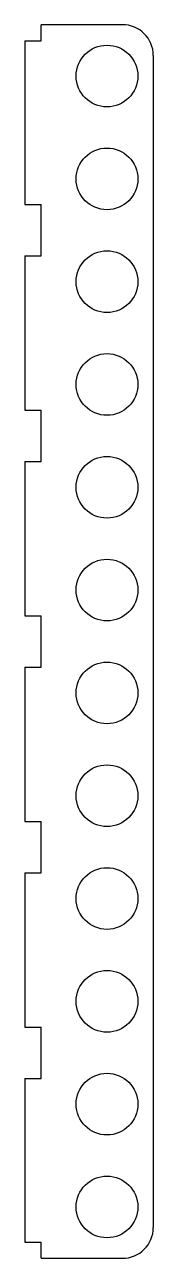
# Model space of a CAD drawing. Extents: x -0.49 to 0.49, y -4.92 to 4.53.
import ezdxf

# ---------------------------------------------------------------- set-up
doc = ezdxf.new("R2010")
doc.units = 0
doc.header["$MEASUREMENT"] = 0
doc.layers.add('VISIBLE', color=7, linetype='CONTINUOUS')

msp = doc.modelspace()

# ---------------------------------------------------------------- linework, layer by layer
at = {"layer": 'VISIBLE'}
for p, q in [((0.2559, 4.5276, 0.125), (-0.3671, 4.5276, 0.125)), ((-0.3671, 4.4026, 0.125), (-0.3671, 4.5276, 0.125)), ((-0.4921, 4.4026, 0.125), (-0.3671, 4.4026, 0.125)), ((-0.4921, 4.4026, 0.125), (-0.4921, 3.1496, 0.125)), ((0.4921, 4.2913, 0.125), (0.4921, -4.685, 0.125)), ((-0.4921, 3.1496, 0.125), (-0.3671, 3.1496, 0.125)), ((-0.3671, 2.7559, 0.125), (-0.3671, 3.1496, 0.125)), ((-0.4921, 2.7559, 0.125), (-0.3671, 2.7559, 0.125)), ((-0.4921, 2.7559, 0.125), (-0.4921, 1.5748, 0.125)), ((-0.4921, 1.5748, 0.125), (-0.3671, 1.5748, 0.125)), ((-0.3671, 1.1811, 0.125), (-0.3671, 1.5748, 0.125)), ((-0.4921, 1.1811, 0.125), (-0.3671, 1.1811, 0.125)), ((-0.4921, 1.1811, 0.125), (-0.4921, 0, 0.125)), ((-0.4921, 0, 0.125), (-0.3671, 0, 0.125)), ((-0.3671, -0.3937, 0.125), (-0.3671, 0, 0.125)), ((-0.4921, -0.3937, 0.125), (-0.3671, -0.3937, 0.125)), ((-0.4921, -0.3937, 0.125), (-0.4921, -1.5748, 0.125)), ((-0.4921, -1.5748, 0.125), (-0.3671, -1.5748, 0.125)), ((-0.3671, -1.9685, 0.125), (-0.3671, -1.5748, 0.125)), ((-0.4921, -1.9685, 0.125), (-0.3671, -1.9685, 0.125)), ((-0.4921, -1.9685, 0.125), (-0.4921, -3.1496, 0.125)), ((-0.4921, -3.1496, 0.125), (-0.3671, -3.1496, 0.125)), ((-0.3671, -3.5433, 0.125), (-0.3671, -3.1496, 0.125)), ((-0.4921, -3.5433, 0.125), (-0.3671, -3.5433, 0.125)), ((-0.4921, -3.5433, 0.125), (-0.4921, -4.7963, 0.125)), ((-0.4921, -4.7963, 0.125), (-0.3671, -4.7963, 0.125)), ((-0.3671, -4.9213, 0.125), (-0.3671, -4.7963, 0.125)), ((-0.3671, -4.9213, 0.125), (0.2559, -4.9213, 0.125))]:
    msp.add_line(p, q, dxfattribs=at)
for centre in [(0.1378, 4.1339, 0.125), (0.1378, 3.3465, 0.125), (0.1378, 2.5591, 0.125), (0.1378, 1.7717, 0.125), (0.1378, 0.9843, 0.125), (0.1378, 0.1969, 0.125), (0.1378, -0.5906, 0.125), (0.1378, -1.378, 0.125), (0.1378, -2.1654, 0.125), (0.1378, -2.9528, 0.125), (0.1378, -3.7402, 0.125), (0.1378, -4.5276, 0.125)]:
    msp.add_circle(centre, 0.2362, dxfattribs=at)
for centre, start, end in [((0.2559, 4.2913, 0.125), 0, 90), ((0.2559, -4.685, 0.125), 270, 0)]:
    msp.add_arc(centre, 0.2362, start, end, dxfattribs=at)

doc.saveas('drawing.dxf')
